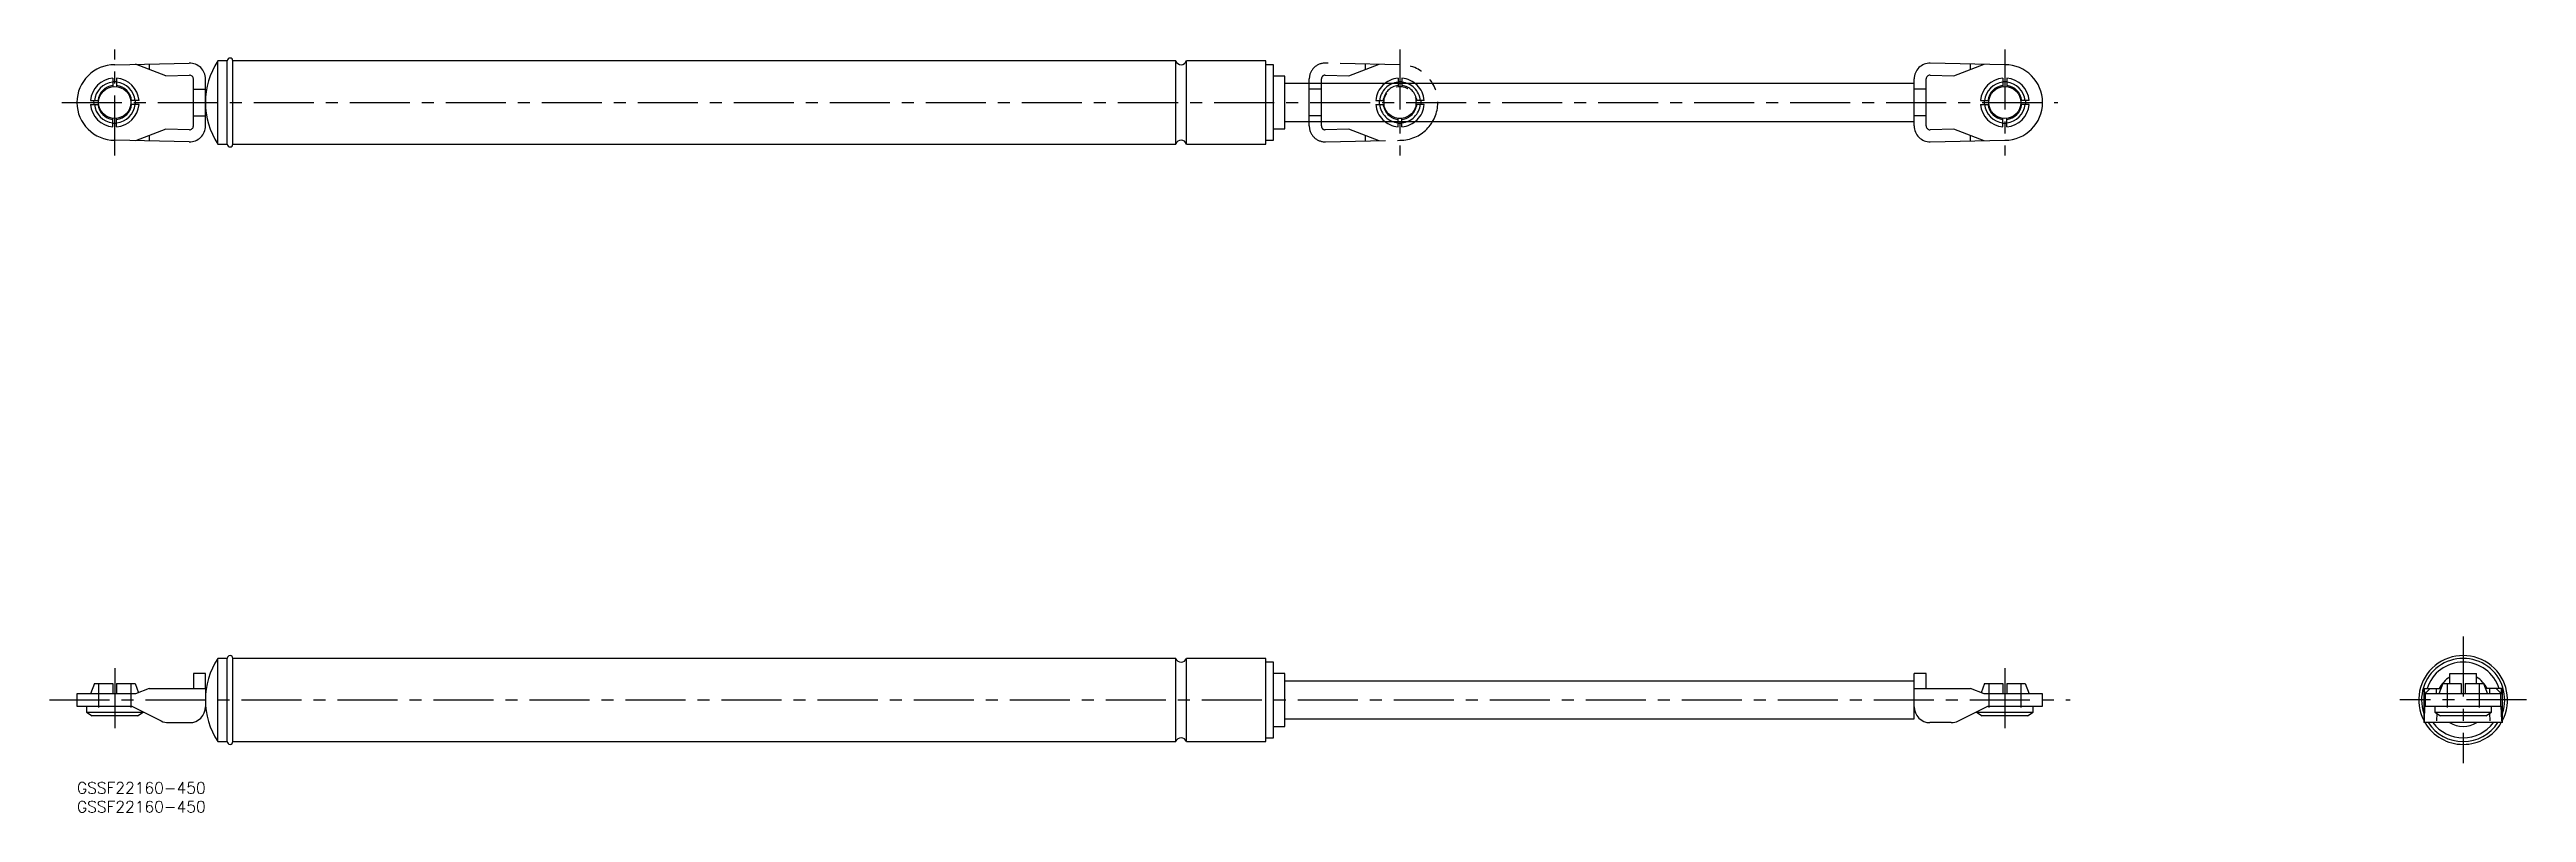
# Model space of a CAD drawing. Extents: x -7 to 648, y -8 to 194.
import ezdxf

# ---------------------------------------------------------------- set-up
doc = ezdxf.new("R2010")
doc.units = 0
doc.header["$LTSCALE"] = 0.5
for name, pattern in [('CENTER', [50.8, 31.75, -6.35, 6.35, -6.35]), ('DASHED', [19.05, 12.7, -6.35]), ('PHANTOM', [63.5, 31.75, -6.35, 6.35, -6.35, 6.35, -6.35])]:
    doc.linetypes.add(name, pattern=pattern)
for name, color, linetype in [('MSM_CENTER', 1, 'CENTER'), ('MSM_CONTINUOUS', 7, 'CONTINUOUS'), ('MSM_DASHED', 4, 'DASHED'), ('MSM_IMAGINARY', 6, 'PHANTOM'), ('MSM_PART_NUMBER', 7, 'CONTINUOUS')]:
    doc.layers.add(name, color=color, linetype=linetype)
doc.styles.get("Standard").update_dxf_attribs({"font": 'txt.shx', "height": 3, "bigfont": 'bigfont.shx'})

# ---------------------------------------------------------------- blocks, each defined once
blk = doc.blocks.new('*U21')
at = {"layer": 'MSM_PART_NUMBER'}
blk.add_text('GSSF22160-450', height=3, dxfattribs=at).set_placement((0, -3))
blk = doc.blocks.new('*U22')
at = {"layer": 'MSM_PART_NUMBER'}
blk.add_text('GSSF22160-450', height=3, dxfattribs=at).set_placement((0, -8))

msp = doc.modelspace()

# ---------------------------------------------------------------- linework, layer by layer
at = {"layer": 'MSM_CENTER'}
for p, q in [((10, 165.78), (10, 193.78)), ((350, 193.78), (350, 165.78)), ((510, 193.78), (510, 165.78)), ((-4, 179.78), (524, 179.78)), ((631.24, 38.5), (631.24, 5)), ((10, 30.15), (10, 13.55)), ((510, 30.15), (510, 13.55)), ((-7.25, 21.75), (527.25, 21.75)), ((647.99, 21.75), (614.49, 21.75))]:
    msp.add_line(p, q, dxfattribs=at)
at = {"layer": 'MSM_CONTINUOUS'}
for p, q in [((10, 189.78), (29.71, 190.19)), ((37.3, 168.78), (37.3, 190.78)), ((39.75, 190.78), (37.3, 190.78)), ((39.75, 168.78), (39.75, 190.78)), ((290.67, 190.78), (41.25, 190.78)), ((41.25, 168.78), (41.25, 190.78)), ((290.67, 168.78), (290.67, 190.78)), ((314.5, 190.78), (293.5, 190.78)), ((293.5, 168.78), (293.5, 190.78)), ((314.5, 168.78), (314.5, 190.78)), ((510, 189.78), (490.29, 190.19)), ((9.5, 186.2), (9.5, 184)), ((10.5, 186.2), (10.5, 184)), ((23.5, 186.86), (15.5, 189.89)), ((19.09, 189.97), (19.09, 188.53)), ((23.5, 186.86), (29.78, 186.99)), ((30.8, 173.57), (30.8, 185.99)), ((34, 173.57), (34, 185.99)), ((316.5, 189.78), (314.5, 189.78)), ((316.5, 169.78), (316.5, 189.78)), ((319.5, 186.78), (316.5, 186.78)), ((319.5, 172.78), (319.5, 186.78)), ((486, 184.78), (319.5, 184.78)), ((486, 173.57), (486, 185.99)), ((489.2, 173.57), (489.2, 185.99)), ((490.22, 186.99), (496.5, 186.86)), ((496.5, 186.86), (504.5, 189.89)), ((500.91, 188.53), (500.91, 189.97)), ((509.5, 186.2), (509.5, 184)), ((510.5, 186.2), (510.5, 184)), ((3.58, 180.28), (5.78, 180.28)), ((3.58, 179.28), (5.78, 179.28)), ((4.5, 179.78), (4.52, 180.29)), ((4.52, 179.27), (4.5, 179.78)), ((16.42, 180.28), (14.22, 180.28)), ((16.42, 179.28), (14.22, 179.28)), ((30.8, 183.28), (34, 183.28)), ((489.2, 183.28), (486, 183.28)), ((503.58, 180.28), (505.78, 180.28)), ((503.58, 179.28), (505.78, 179.28)), ((516.42, 180.28), (514.22, 180.28)), ((516.42, 179.28), (514.22, 179.28)), ((515.48, 180.28), (515.5, 179.78)), ((515.5, 179.78), (515.48, 179.27)), ((9.5, 173.36), (9.5, 175.56)), ((10.5, 173.36), (10.5, 175.56)), ((23.5, 172.7), (15.5, 169.66)), ((19.09, 171.03), (19.09, 169.59)), ((29.78, 172.57), (23.5, 172.7)), ((30.8, 176.28), (34, 176.28)), ((316.5, 172.78), (319.5, 172.78)), ((319.5, 174.78), (486, 174.78)), ((489.2, 176.28), (486, 176.28)), ((496.5, 172.7), (490.22, 172.57)), ((504.5, 169.66), (496.5, 172.7)), ((500.91, 169.59), (500.91, 171.03)), ((509.5, 173.36), (509.5, 175.56)), ((510.5, 173.36), (510.5, 175.56)), ((29.71, 169.37), (10, 169.78)), ((37.3, 168.78), (39.75, 168.78)), ((41.25, 168.78), (290.67, 168.78)), ((293.5, 168.78), (314.5, 168.78)), ((314.5, 169.78), (316.5, 169.78)), ((490.29, 169.37), (510, 169.78)), ((34, 28.75), (30.8, 28.75)), ((30.8, 28.75), (30.8, 24.75)), ((34, 24.75), (34, 28.75)), ((39.75, 32.75), (37.3, 32.75)), ((37.3, 10.75), (37.3, 32.75)), ((39.75, 10.75), (39.75, 32.75)), ((290.67, 32.75), (41.25, 32.75)), ((41.25, 10.75), (41.25, 32.75)), ((290.67, 10.75), (290.67, 32.75)), ((314.5, 32.75), (293.5, 32.75)), ((293.5, 10.75), (293.5, 32.75)), ((314.5, 10.75), (314.5, 32.75)), ((316.5, 31.75), (314.5, 31.75)), ((316.5, 11.75), (316.5, 31.75)), ((319.5, 28.75), (316.5, 28.75)), ((319.5, 14.75), (319.5, 28.75)), ((486, 26.75), (319.5, 26.75)), ((486, 16.75), (486, 28.75)), ((489.2, 28.75), (486, 28.75)), ((489.2, 24.75), (489.2, 28.75)), ((627.74, 26.15), (627.74, 28.75)), ((627.74, 28.75), (634.74, 28.75)), ((634.74, 26.15), (634.74, 28.75)), ((0, 23.35), (0, 20.15)), ((15.5, 23.35), (0, 23.35)), ((0, 20.15), (14.54, 20.15)), ((2.5, 20.15), (2.5, 18.55)), ((4.62, 26.15), (3.58, 23.35)), ((4.62, 26.15), (9.5, 26.15)), ((9.5, 26.15), (9.5, 23.35)), ((10.5, 26.15), (15.38, 26.15)), ((10.5, 26.15), (10.5, 23.35)), ((14.54, 20.15), (22.3, 16.21)), ((15.38, 26.15), (16.3, 23.66)), ((19.09, 24.75), (15.5, 23.35)), ((19.09, 24.75), (34, 24.75)), ((34, 24.75), (34, 19.95)), ((486, 24.75), (500.91, 24.75)), ((497.7, 16.21), (505.46, 20.15)), ((504.5, 23.35), (500.91, 24.75)), ((504.62, 26.15), (503.7, 23.66)), ((520, 23.35), (504.5, 23.35)), ((504.62, 26.15), (509.5, 26.15)), ((505.46, 20.15), (520, 20.15)), ((509.5, 26.15), (509.5, 23.35)), ((510.5, 26.15), (515.38, 26.15)), ((510.5, 26.15), (510.5, 23.35)), ((515.38, 26.15), (516.42, 23.35)), ((517.5, 18.55), (517.5, 20.15)), ((520, 20.15), (520, 23.35)), ((620.83, 24.75), (620.83, 15.75)), ((620.83, 24.75), (625.34, 24.75)), ((620.98, 16.21), (621.15, 20.15)), ((621.13, 23.35), (621.05, 24.75)), ((622.49, 24.75), (621.13, 23.35)), ((641.36, 23.35), (621.13, 23.35)), ((621.15, 20.15), (641.34, 20.15)), ((621.24, 20.15), (621.24, 23.35)), ((623.74, 20.15), (623.74, 18.55)), ((624.16, 23.35), (624.16, 24.75)), ((625.86, 26.15), (624.82, 23.35)), ((625.86, 26.15), (630.74, 26.15)), ((630.74, 26.15), (630.74, 23.35)), ((631.74, 26.15), (636.62, 26.15)), ((631.74, 26.15), (631.74, 23.35)), ((636.62, 26.15), (637.66, 23.35)), ((641.65, 24.75), (637.14, 24.75)), ((638.32, 23.35), (638.32, 24.75)), ((638.74, 18.55), (638.74, 20.15)), ((639.99, 24.75), (641.36, 23.35)), ((641.24, 20.15), (641.24, 23.35)), ((641.5, 16.21), (641.34, 20.15)), ((641.36, 23.35), (641.43, 24.75)), ((641.65, 15.75), (641.65, 24.75)), ((2.5, 18.55), (4, 17.55)), ((2.5, 18.55), (17.5, 18.55)), ((16, 17.55), (4, 17.55)), ((16, 17.55), (17.5, 18.55)), ((17.5, 18.55), (17.5, 18.65)), ((24.2, 15.75), (29.8, 15.75)), ((316.5, 14.75), (319.5, 14.75)), ((319.5, 16.75), (486, 16.75)), ((495.8, 15.75), (490.2, 15.75)), ((502.5, 18.65), (502.5, 18.55)), ((502.5, 18.55), (504, 17.55)), ((502.5, 18.55), (517.5, 18.55)), ((516, 17.55), (504, 17.55)), ((516, 17.55), (517.5, 18.55)), ((641.65, 15.75), (620.83, 15.75)), ((623.74, 18.55), (625.24, 17.55)), ((623.74, 18.55), (638.74, 18.55)), ((624.27, 18.2), (624.19, 16.21)), ((637.24, 17.55), (625.24, 17.55)), ((637.24, 17.55), (638.74, 18.55)), ((638.21, 18.2), (638.3, 16.21)), ((37.3, 10.75), (39.75, 10.75)), ((41.25, 10.75), (290.67, 10.75)), ((293.5, 10.75), (314.5, 10.75)), ((314.5, 11.75), (316.5, 11.75))]:
    msp.add_line(p, q, dxfattribs=at)
for points in [[(620.95, 15.75, 0), (620.95, 15.75, 0), (620.95, 15.75, 0), (620.95, 15.75, 0), (620.95, 15.75, 0), (620.95, 15.75, 0), (620.95, 15.75, 0), (620.95, 15.75, 0), (620.95, 15.75, 0), (620.95, 15.75, 0), (620.95, 15.75, 0), (620.95, 15.75, 0), (620.95, 15.75, 0), (620.95, 15.75, 0), (620.95, 15.76, 0), (620.95, 15.76, 0), (620.95, 15.76, 0), (620.95, 15.76, 0), (620.95, 15.76, 0), (620.95, 15.76, 0), (620.95, 15.76, 0), (620.95, 15.76, 0), (620.95, 15.76, 0), (620.95, 15.77, 0), (620.95, 15.77, 0), (620.95, 15.77, 0), (620.95, 15.77, 0), (620.95, 15.77, 0), (620.95, 15.77, 0), (620.95, 15.77, 0), (620.95, 15.78, 0), (620.96, 15.78, 0), (620.96, 15.78, 0), (620.96, 15.78, 0), (620.96, 15.78, 0), (620.96, 15.78, 0), (620.96, 15.79, 0), (620.96, 15.79, 0), (620.96, 15.79, 0), (620.96, 15.79, 0), (620.96, 15.8, 0), (620.96, 15.8, 0), (620.96, 15.8, 0), (620.96, 15.8, 0), (620.96, 15.8, 0), (620.96, 15.81, 0), (620.96, 15.81, 0), (620.96, 15.81, 0), (620.96, 15.82, 0), (620.96, 15.82, 0), (620.96, 15.82, 0), (620.96, 15.82, 0), (620.96, 15.83, 0), (620.96, 15.83, 0), (620.96, 15.83, 0), (620.96, 15.84, 0), (620.96, 15.84, 0), (620.96, 15.84, 0), (620.96, 15.85, 0), (620.96, 15.85, 0), (620.96, 15.85, 0), (620.96, 15.86, 0), (620.97, 15.86, 0), (620.97, 15.86, 0), (620.97, 15.87, 0), (620.97, 15.87, 0), (620.97, 15.87, 0), (620.97, 15.88, 0), (620.97, 15.88, 0), (620.97, 15.88, 0), (620.97, 15.89, 0), (620.97, 15.89, 0), (620.97, 15.9, 0), (620.97, 15.9, 0), (620.97, 15.9, 0), (620.97, 15.91, 0), (620.97, 15.91, 0), (620.97, 15.92, 0), (620.97, 15.92, 0), (620.97, 15.93, 0), (620.97, 15.93, 0), (620.97, 15.93, 0), (620.97, 15.94, 0), (620.97, 15.94, 0), (620.97, 15.95, 0), (620.97, 15.95, 0), (620.97, 15.96, 0), (620.97, 15.96, 0), (620.97, 15.97, 0), (620.97, 15.97, 0), (620.97, 15.98, 0), (620.97, 15.98, 0), (620.97, 15.99, 0), (620.97, 15.99, 0), (620.97, 16, 0), (620.98, 16, 0), (620.98, 16.01, 0), (620.98, 16.01, 0), (620.98, 16.02, 0), (620.98, 16.03, 0), (620.98, 16.03, 0), (620.98, 16.04, 0), (620.98, 16.04, 0), (620.98, 16.05, 0), (620.98, 16.05, 0), (620.98, 16.06, 0), (620.98, 16.07, 0), (620.98, 16.07, 0), (620.98, 16.08, 0), (620.98, 16.08, 0), (620.98, 16.09, 0), (620.98, 16.09, 0), (620.98, 16.1, 0), (620.98, 16.11, 0), (620.98, 16.11, 0), (620.98, 16.12, 0), (620.98, 16.13, 0), (620.98, 16.13, 0), (620.98, 16.14, 0), (620.98, 16.15, 0), (620.98, 16.15, 0), (620.98, 16.16, 0), (620.98, 16.17, 0), (620.98, 16.17, 0), (620.98, 16.18, 0), (620.98, 16.19, 0), (620.98, 16.19, 0), (620.98, 16.2, 0), (620.99, 16.21, 0)], [(641.5, 16.21, 0), (641.5, 16.2, 0), (641.5, 16.19, 0), (641.5, 16.19, 0), (641.5, 16.18, 0), (641.5, 16.17, 0), (641.5, 16.17, 0), (641.5, 16.16, 0), (641.5, 16.15, 0), (641.5, 16.15, 0), (641.5, 16.14, 0), (641.5, 16.13, 0), (641.5, 16.13, 0), (641.5, 16.12, 0), (641.5, 16.11, 0), (641.5, 16.11, 0), (641.5, 16.1, 0), (641.5, 16.09, 0), (641.5, 16.09, 0), (641.5, 16.08, 0), (641.5, 16.08, 0), (641.5, 16.07, 0), (641.5, 16.07, 0), (641.5, 16.06, 0), (641.5, 16.05, 0), (641.5, 16.05, 0), (641.5, 16.04, 0), (641.5, 16.04, 0), (641.5, 16.03, 0), (641.5, 16.03, 0), (641.51, 16.02, 0), (641.51, 16.01, 0), (641.51, 16.01, 0), (641.51, 16, 0), (641.51, 16, 0), (641.51, 15.99, 0), (641.51, 15.99, 0), (641.51, 15.98, 0), (641.51, 15.98, 0), (641.51, 15.97, 0), (641.51, 15.97, 0), (641.51, 15.96, 0), (641.51, 15.96, 0), (641.51, 15.95, 0), (641.51, 15.95, 0), (641.51, 15.94, 0), (641.51, 15.94, 0), (641.51, 15.93, 0), (641.51, 15.93, 0), (641.51, 15.93, 0), (641.51, 15.92, 0), (641.51, 15.92, 0), (641.51, 15.91, 0), (641.51, 15.91, 0), (641.51, 15.9, 0), (641.51, 15.9, 0), (641.51, 15.9, 0), (641.51, 15.89, 0), (641.51, 15.89, 0), (641.51, 15.88, 0), (641.51, 15.88, 0), (641.51, 15.88, 0), (641.51, 15.87, 0), (641.52, 15.87, 0), (641.52, 15.87, 0), (641.52, 15.86, 0), (641.52, 15.86, 0), (641.52, 15.86, 0), (641.52, 15.85, 0), (641.52, 15.85, 0), (641.52, 15.85, 0), (641.52, 15.84, 0), (641.52, 15.84, 0), (641.52, 15.84, 0), (641.52, 15.83, 0), (641.52, 15.83, 0), (641.52, 15.83, 0), (641.52, 15.82, 0), (641.52, 15.82, 0), (641.52, 15.82, 0), (641.52, 15.82, 0), (641.52, 15.81, 0), (641.52, 15.81, 0), (641.52, 15.81, 0), (641.52, 15.8, 0), (641.52, 15.8, 0), (641.52, 15.8, 0), (641.52, 15.8, 0), (641.52, 15.8, 0), (641.52, 15.79, 0), (641.52, 15.79, 0), (641.52, 15.79, 0), (641.52, 15.79, 0), (641.52, 15.78, 0), (641.53, 15.78, 0), (641.53, 15.78, 0), (641.53, 15.78, 0), (641.53, 15.78, 0), (641.53, 15.78, 0), (641.53, 15.77, 0), (641.53, 15.77, 0), (641.53, 15.77, 0), (641.53, 15.77, 0), (641.53, 15.77, 0), (641.53, 15.77, 0), (641.53, 15.77, 0), (641.53, 15.76, 0), (641.53, 15.76, 0), (641.53, 15.76, 0), (641.53, 15.76, 0), (641.53, 15.76, 0), (641.53, 15.76, 0), (641.53, 15.76, 0), (641.53, 15.76, 0), (641.53, 15.76, 0), (641.53, 15.75, 0), (641.53, 15.75, 0), (641.53, 15.75, 0), (641.53, 15.75, 0), (641.53, 15.75, 0), (641.53, 15.75, 0), (641.53, 15.75, 0), (641.53, 15.75, 0), (641.53, 15.75, 0), (641.53, 15.75, 0), (641.54, 15.75, 0), (641.54, 15.75, 0), (641.54, 15.75, 0), (641.54, 15.75, 0)]]:
    msp.add_polyline3d(points, dxfattribs=at)
for centre in [(10, 179.78), (510, 179.78)]:
    msp.add_circle(centre, 4.25, dxfattribs=at)
for centre, radius, start, end in [((29.8, 185.99), 4.2, 0, 91.19349), ((54, 179.78), 20, 146.63299, 213.36701), ((40.5, 190.78), 0.75, 0, 180), ((292.09, 191.28), 1.5, 199.47122, 340.52878), ((490.2, 185.99), 4.2, 88.80651, 180), ((10, 179.78), 10, 90, 270), ((10, 179.78), 6.44, 94.45407, 175.54593), ((10, 179.78), 5.4, 95.31277, 174.68723), ((10, 179.78), 4.5, 96.37937, 173.62063), ((10, 179.78), 5.5, 84.78409, 95.21591), ((10, 179.78), 6.44, 4.45407, 85.54593), ((10, 179.78), 5.4, 5.31277, 84.68723), ((10, 179.78), 4.5, 6.37937, 83.62063), ((29.8, 185.99), 1, 0, 91.19349), ((490.2, 185.99), 1, 88.80651, 180), ((510, 179.78), 6.44, 94.45407, 175.54593), ((510, 179.78), 5.4, 95.31277, 174.68723), ((510, 179.78), 4.5, 96.37937, 173.62063), ((510, 179.78), 5.5, 84.78409, 95.21591), ((510, 179.78), 10, 270, 90), ((510, 179.78), 6.44, 4.45407, 85.54593), ((510, 179.78), 5.4, 5.31277, 84.68723), ((510, 179.78), 4.5, 6.37937, 83.62063), ((10, 179.78), 6.44, 184.45407, 265.54593), ((10, 179.78), 5.4, 185.31277, 264.68723), ((10, 179.78), 4.5, 186.37937, 263.62063), ((10, 179.78), 6.44, 274.45407, 355.54593), ((10, 179.78), 5.4, 275.31277, 354.68723), ((10, 179.78), 4.5, 276.37937, 353.62063), ((10.09, 179.78), 5.41, 354.71195, 5.30829), ((510, 179.78), 6.44, 184.45407, 265.54593), ((509.91, 179.78), 5.41, 174.71195, 185.30829), ((510, 179.78), 5.4, 185.31277, 264.68723), ((510, 179.78), 4.5, 186.37937, 263.62063), ((510, 179.78), 4.5, 276.37937, 353.62063), ((510, 179.78), 5.4, 275.31277, 354.68723), ((510, 179.78), 6.44, 274.45407, 355.54593), ((10, 179.78), 5.5, 264.78409, 275.21591), ((29.8, 173.57), 4.2, 268.80651, 0), ((29.8, 173.57), 1, 268.80651, 0), ((490.2, 173.57), 4.2, 180, 271.19349), ((490.2, 173.57), 1, 180, 271.19349), ((510, 179.78), 5.5, 264.78409, 275.21591), ((40.5, 168.78), 0.75, 180, 0), ((292.09, 168.28), 1.5, 19.47122, 160.52878), ((40.5, 32.75), 0.75, 0, 180), ((631.24, 21.75), 11.75, 332.38628, 207.6137), ((54, 21.75), 20, 146.63299, 213.36701), ((292.09, 33.25), 1.5, 199.47122, 340.52878), ((631.24, 21.75), 11, 341.17491, 198.82509), ((631.24, 21.75), 10, 17.4576, 162.5424), ((631.24, 21.75), 7, 120, 154.62307), ((631.24, 21.75), 7, 25.37693, 60), ((29.8, 19.95), 4.2, 270, 0), ((490.2, 19.95), 4.2, 180, 270), ((24.2, 19.95), 4.2, 243.03406, 270), ((495.8, 19.95), 4.2, 270, 296.96594), ((631.24, 21.75), 11.75, 210.70636, 329.29364), ((631.24, 21.75), 11, 213.05573, 326.94427), ((631.24, 21.75), 10, 216.8699, 323.1301), ((631.24, 21.75), 7, 238.99728, 301.00272), ((40.5, 10.75), 0.75, 180, 0), ((292.09, 10.25), 1.5, 19.47122, 160.52878)]:
    msp.add_arc(centre, radius, start, end, dxfattribs=at)
at = {"layer": 'MSM_DASHED'}
for p, q in [((5.75, 26.15), (5.75, 17.55)), ((14.25, 26.15), (14.25, 17.55)), ((505.75, 26.15), (505.75, 17.55)), ((514.25, 26.15), (514.25, 17.55)), ((626.99, 26.15), (626.99, 17.55)), ((635.49, 26.15), (635.49, 17.55))]:
    msp.add_line(p, q, dxfattribs=at)
at = {"layer": 'MSM_IMAGINARY'}
for p, q in [((350, 189.78), (330.29, 190.19)), ((326, 173.57), (326, 185.99)), ((329.2, 173.57), (329.2, 185.99)), ((330.22, 186.99), (336.5, 186.86)), ((336.5, 186.86), (344.5, 189.89)), ((340.91, 188.53), (340.91, 189.97)), ((349.5, 186.2), (349.5, 184)), ((350.5, 186.2), (350.5, 184)), ((329.2, 183.28), (326, 183.28)), ((343.58, 180.28), (345.78, 180.28)), ((343.58, 179.28), (345.78, 179.28)), ((356.42, 180.28), (354.22, 180.28)), ((356.42, 179.28), (354.22, 179.28)), ((355.48, 180.28), (355.5, 179.78)), ((355.5, 179.78), (355.48, 179.27)), ((329.2, 176.28), (326, 176.28)), ((336.5, 172.7), (330.22, 172.57)), ((344.5, 169.66), (336.5, 172.7)), ((340.91, 169.59), (340.91, 171.03)), ((349.5, 173.36), (349.5, 175.56)), ((350.5, 173.36), (350.5, 175.56)), ((330.29, 169.37), (350, 169.78))]:
    msp.add_line(p, q, dxfattribs=at)
msp.add_circle((350, 179.78), 4.25, dxfattribs=at)
for centre, radius, start, end in [((330.2, 185.99), 4.2, 88.80651, 180), ((330.2, 185.99), 1, 88.80651, 180), ((350, 179.78), 6.44, 94.45407, 175.54593), ((350, 179.78), 5.4, 95.31277, 174.68723), ((350, 179.78), 4.5, 96.37937, 173.62063), ((350, 179.78), 5.5, 84.78409, 95.21591), ((350, 179.78), 10, 270, 90), ((350, 179.78), 6.44, 4.45407, 85.54593), ((350, 179.78), 5.4, 5.31277, 84.68723), ((350, 179.78), 4.5, 6.37937, 83.62063), ((350, 179.78), 6.44, 184.45407, 265.54593), ((349.91, 179.78), 5.41, 174.71195, 185.30829), ((350, 179.78), 5.4, 185.31277, 264.68723), ((350, 179.78), 4.5, 186.37937, 263.62063), ((350, 179.78), 4.5, 276.37937, 353.62063), ((350, 179.78), 5.4, 275.31277, 354.68723), ((350, 179.78), 6.44, 274.45407, 355.54593), ((330.2, 173.57), 4.2, 180, 271.19349), ((330.2, 173.57), 1, 180, 271.19349), ((350, 179.78), 5.5, 264.78409, 275.21591)]:
    msp.add_arc(centre, radius, start, end, dxfattribs=at)

# ---------------------------------------------------------------- block references
at = {"layer": 'MSM_CONTINUOUS'}
for name in ['*U21', '*U22']:
    msp.add_blockref(name, (0, 0), dxfattribs=at)

doc.saveas('drawing.dxf')
